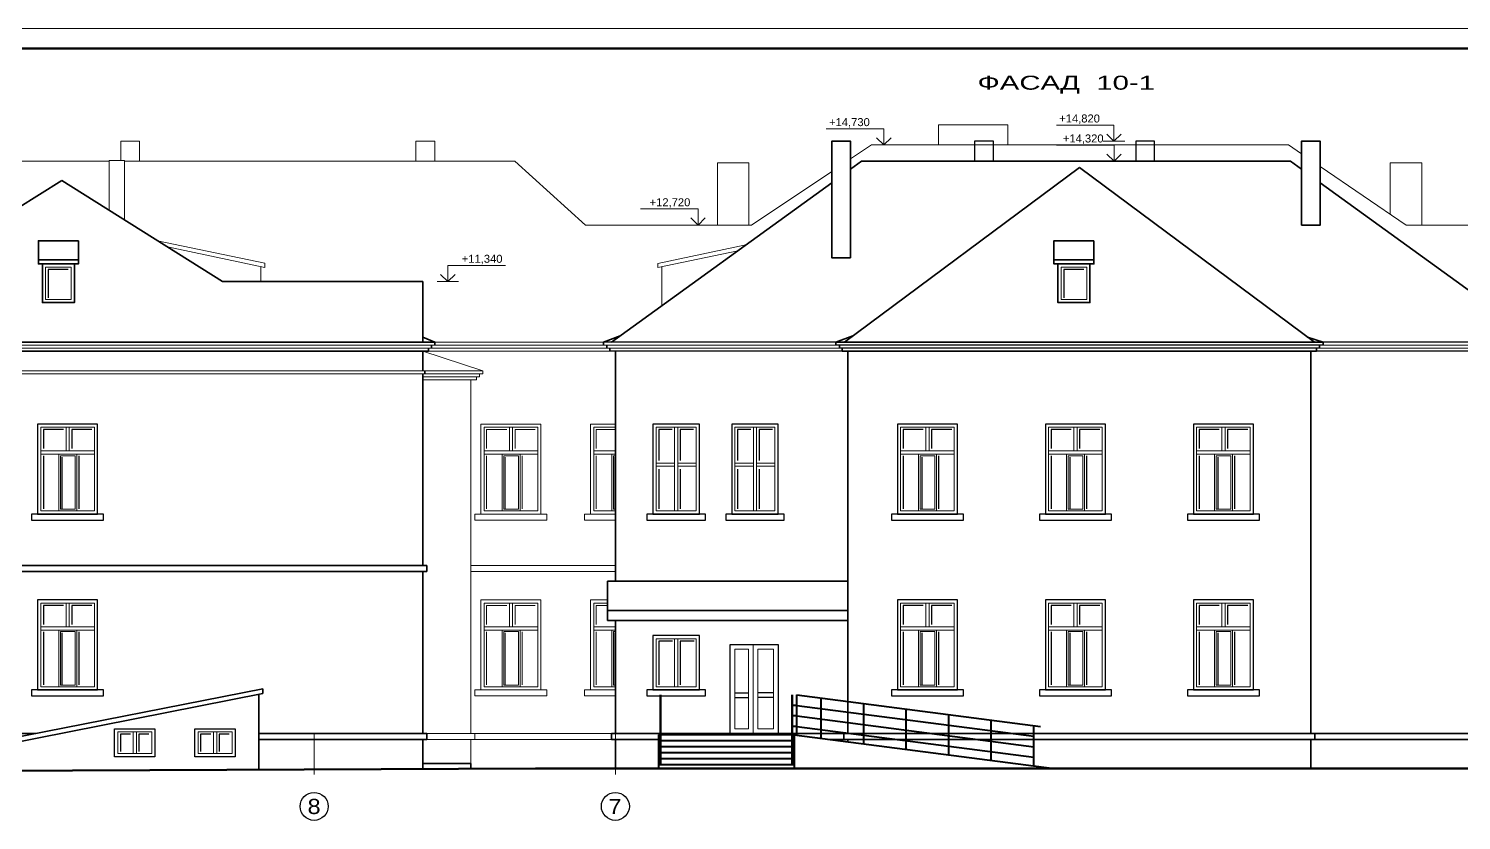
# Model space of a CAD drawing. Header units: millimetres. Extents: x 752233 to 2620908, y -654617 to -58944.
# Drawn here: x 1416703 to 1452518, y -292421 to -272613 of the extents above; entities that cross this region are included whole.
import ezdxf

# ---------------------------------------------------------------- set-up
doc = ezdxf.new("R2010")
doc.units = ezdxf.units.MM
doc.header["$LTSCALE"] = 90
doc.linetypes.add('DASHDOT', pattern=[25.4, 12.7, -6.35, 0, -6.35])
doc.layers.get('0').update_dxf_attribs({"lineweight": 15})
doc.layers.add('T', color=7, linetype='Continuous')
doc.styles.add('ar40', font='ar.shx', dxfattribs={"width": 0.8})
doc.styles.add('style2', font='ARIAL.TTF')

# ---------------------------------------------------------------- blocks, each defined once
blk = doc.blocks.new('otmet_tl')
at = {"color": 0, "linetype": 'ByBlock'}
for p, q in [((-16, 4.5), (0, 4.5)), ((0, 0), (0, 4.5)), ((-3, 0), (3, 0)), ((0, 0), (-2, 2)), ((2, 2), (0, 0))]:
    blk.add_line(p, q, dxfattribs=at)
at = {"color": 0, "linetype": 'ByBlock', "style": 'ar40', "width": 0.9}
blk.add_attdef('OTM', (-12.9, 5.7), '', height=2, dxfattribs=at)

msp = doc.modelspace()

# ---------------------------------------------------------------- linework, layer by layer
at = {"color": 250, "linetype": 'ByBlock', "ltscale": 4}
msp.add_line((1481337.4, -272613.1), (1394982, -272613.1), dxfattribs=at)
at = {"color": 7, "lineweight": 50}
msp.add_line((1396982, -273113.1), (1480837.4, -273113.1), dxfattribs=at)
at = {"color": 250, "lineweight": 15}
for p, q in [((1437774.1, -275521.5), (1437249.6, -275871.5)), ((1448195.2, -275521.5), (1437774.1, -275521.5)), ((1448195.2, -275521.5), (1448519.6, -275742.2)), ((1416339.6, -275930.5), (1418719.6, -275930.5)), ((1418719.6, -275914.4), (1418719.6, -277162.1)), ((1418719.6, -275914.4), (1419099.6, -275914.4)), ((1419099.6, -277400.9), (1419099.6, -275914.4)), ((1419099.6, -275930.5), (1428859.6, -275930.5)), ((1428859.6, -275930.5), (1430626.7, -277526.8)), ((1448989.6, -276062), (1451142.6, -277526.8)), ((1436779.6, -276185.2), (1434769.6, -277526.8)), ((1430626.7, -277526.8), (1434769.6, -277526.8)), ((1451142.6, -277526.8), (1455692.6, -277526.8)), ((1422608.7, -278484.3), (1419927.8, -277921.3)), ((1422608.7, -278586.5), (1420172.1, -278074.8)), ((1432433.7, -278486.7), (1434630.1, -278025.4)), ((1432433.7, -278588.9), (1434431.7, -278169.2)), ((1422508.7, -278565.5), (1422508.7, -278940.3)), ((1422608.7, -278484.3), (1422608.7, -278586.5)), ((1432433.7, -278486.7), (1432433.7, -278588.9)), ((1432533.7, -278567.9), (1432533.7, -279545.2)), ((1426859.6, -280532.4), (1410919.6, -280532.4)), ((1426769.6, -280607.4), (1411009.6, -280607.4)), ((1428059.6, -281177), (1426559.6, -280682.4)), ((1431229.6, -280682.4), (1426699.6, -280682.4)), ((1431159.6, -280607.4), (1426769.6, -280607.4)), ((1431069.6, -280457.4), (1426859.6, -280457.4)), ((1431069.6, -280532.4), (1426859.6, -280532.4)), ((1436879.6, -280532.4), (1431069.6, -280532.4)), ((1436969.6, -280607.4), (1431159.6, -280607.4)), ((1454609.6, -280607.4), (1448899.6, -280607.4)), ((1448969.6, -280607.4), (1448899.6, -280607.4)), ((1454699.6, -280532.4), (1448969.6, -280532.4)), ((1449059.6, -280532.4), (1448969.6, -280532.4)), ((1426609.6, -281177), (1411169.6, -281177)), ((1426609.6, -281247), (1411169.6, -281247)), ((1428059.6, -281252), (1426559.6, -281252)), ((1427969.6, -281327), (1426559.6, -281327)), ((1427899.6, -281402), (1426559.6, -281402)), ((1428059.6, -281177), (1426609.6, -281177)), ((1427759.6, -290247.4), (1427759.6, -281402)), ((1427899.6, -281402), (1427899.6, -281327)), ((1427969.6, -281327), (1427969.6, -281252)), ((1428059.6, -281252), (1428059.6, -281177)), ((1417638.5, -282587.4), (1417638.5, -283178.6)), ((1417718.5, -282587.4), (1417718.5, -283178.6)), ((1428720.9, -282587.4), (1428720.9, -283178.6)), ((1428800.9, -282587.4), (1428800.9, -283178.6)), ((1432849.6, -282587.4), (1432849.6, -284677.4)), ((1432929.6, -282587.4), (1432929.6, -284677.4)), ((1434819.6, -282587.4), (1434819.6, -284677.4)), ((1434899.6, -282587.4), (1434899.6, -284677.4)), ((1439130.9, -282587.4), (1439130.9, -283178.6)), ((1439210.9, -282587.4), (1439210.9, -283178.6)), ((1442830.9, -282587.4), (1442830.9, -283178.6)), ((1442910.9, -282587.4), (1442910.9, -283178.6)), ((1446530.9, -282587.4), (1446530.9, -283178.6)), ((1446610.9, -282587.4), (1446610.9, -283178.6)), ((1418347.2, -283178.6), (1417007.2, -283178.6)), ((1418347.2, -283258.6), (1417007.2, -283258.6)), ((1429429.6, -283178.6), (1428089.6, -283178.6)), ((1429429.6, -283258.6), (1428089.6, -283258.6)), ((1431369.6, -283178.6), (1430829.6, -283178.6)), ((1431369.6, -283258.6), (1430829.6, -283258.6)), ((1439839.6, -283178.6), (1438499.6, -283178.6)), ((1439839.6, -283258.6), (1438499.6, -283258.6)), ((1443539.6, -283178.6), (1442199.6, -283178.6)), ((1443539.6, -283258.6), (1442199.6, -283258.6)), ((1447239.6, -283178.6), (1445899.6, -283178.6)), ((1447239.6, -283258.6), (1445899.6, -283258.6)), ((1432849.6, -283482), (1432389.6, -283482)), ((1432849.6, -283562), (1432389.6, -283562)), ((1433389.6, -283482), (1432929.6, -283482)), ((1433389.6, -283562), (1432929.6, -283562)), ((1434819.6, -283482), (1434359.6, -283482)), ((1434819.6, -283562), (1434359.6, -283562)), ((1435359.6, -283482), (1434899.6, -283482)), ((1435359.6, -283562), (1434899.6, -283562)), ((1427759.6, -286047.4), (1431369.6, -286047.4)), ((1427759.6, -286197.4), (1431369.6, -286197.4)), ((1417638.5, -286987.4), (1417638.5, -287578.6)), ((1417718.5, -286987.4), (1417718.5, -287578.6)), ((1428720.9, -286987.4), (1428720.9, -287578.6)), ((1428800.9, -286987.4), (1428800.9, -287578.6)), ((1439130.9, -286987.4), (1439130.9, -287578.6)), ((1439210.9, -286987.4), (1439210.9, -287578.6)), ((1442830.9, -286987.4), (1442830.9, -287578.6)), ((1442910.9, -286987.4), (1442910.9, -287578.6)), ((1446530.9, -286987.4), (1446530.9, -287578.6)), ((1446610.9, -286987.4), (1446610.9, -287578.6)), ((1418347.2, -287578.6), (1417007.2, -287578.6)), ((1429429.6, -287578.6), (1428089.6, -287578.6)), ((1431369.6, -287578.6), (1430829.6, -287578.6)), ((1439839.6, -287578.6), (1438499.6, -287578.6)), ((1443539.6, -287578.6), (1442199.6, -287578.6)), ((1447239.6, -287578.6), (1445899.6, -287578.6)), ((1418347.2, -287658.6), (1417007.2, -287658.6)), ((1429429.6, -287658.6), (1428089.6, -287658.6)), ((1431369.6, -287658.6), (1430829.6, -287658.6)), ((1432849.6, -287877.1), (1432849.6, -289077.4)), ((1432929.6, -287877.1), (1432929.6, -289077.4)), ((1439839.6, -287658.6), (1438499.6, -287658.6)), ((1443539.6, -287658.6), (1442199.6, -287658.6)), ((1447239.6, -287658.6), (1445899.6, -287658.6)), ((1419315.9, -290207), (1419315.9, -290747)), ((1419395.9, -290207), (1419395.9, -290747)), ((1421323.4, -290207), (1421323.4, -290747)), ((1421403.4, -290207), (1421403.4, -290747)), ((1426659.6, -290247.4), (1427859.6, -290247.4)), ((1426659.6, -290397.4), (1427859.6, -290397.4)), ((1427759.6, -291133.1), (1427759.6, -290397.4)), ((1427859.6, -290397.4), (1427859.6, -290247.4)), ((1427859.6, -290247.4), (1431269.6, -290247.4)), ((1427859.6, -290397.4), (1431269.6, -290397.4))]:
    msp.add_line(p, q, dxfattribs=at)
at = {"color": 250, "lineweight": 35}
for p, q in [((1442969.6, -276087.6), (1437096, -280457.4)), ((1437519.6, -275930.5), (1437249.6, -276126.3)), ((1437519.6, -275930.5), (1448249.6, -275930.5)), ((1442969.6, -276087.6), (1448843.2, -280457.4)), ((1448249.6, -275930.5), (1448519.6, -276126.3)), ((1416419.6, -277111.9), (1417529.6, -276414.4)), ((1421549.6, -278940.3), (1417529.6, -276414.4)), ((1436779.6, -276467), (1431275.6, -280457.4)), ((1448989.6, -276467), (1454493.6, -280457.4)), ((1426559.6, -278940.3), (1421549.6, -278940.3)), ((1426559.6, -280457.4), (1426559.6, -278940.3)), ((1426559.6, -280457.4), (1426559.6, -278940.3)), ((1426859.6, -280457.4), (1426559.6, -280331)), ((1431069.6, -280457.4), (1431492.5, -280300.1)), ((1436879.6, -280457.4), (1437302.5, -280300.1)), ((1449059.6, -280457.4), (1448673.8, -280331.3)), ((1426859.6, -280457.4), (1410919.6, -280457.4)), ((1426699.6, -280682.4), (1411079.6, -280682.4)), ((1426559.6, -281177), (1426559.6, -280682.4)), ((1426699.6, -280682.4), (1426699.6, -280607.4)), ((1426769.6, -280607.4), (1426769.6, -280532.4)), ((1426859.6, -280532.4), (1426859.6, -280457.4)), ((1431069.6, -280532.4), (1431069.6, -280457.4)), ((1431159.6, -280607.4), (1431159.6, -280532.4)), ((1431229.6, -280682.4), (1431229.6, -280607.4)), ((1431369.6, -280682.4), (1431369.6, -286439.1)), ((1449059.6, -280457.4), (1436879.6, -280457.4)), ((1436879.6, -280532.4), (1436879.6, -280457.4)), ((1436969.6, -280607.4), (1436969.6, -280532.4)), ((1437039.6, -280682.4), (1437039.6, -280607.4)), ((1448899.6, -280682.4), (1437039.6, -280682.4)), ((1437179.6, -280682.4), (1437179.6, -290247.4)), ((1448759.6, -280682.4), (1448759.6, -290247.4)), ((1448899.6, -280682.4), (1448899.6, -280607.4)), ((1448969.6, -280607.4), (1448969.6, -280532.4)), ((1449059.6, -280532.4), (1449059.6, -280457.4)), ((1426559.6, -286047.4), (1426559.6, -281247)), ((1426609.6, -281247), (1426609.6, -281177)), ((1411119.6, -286047.4), (1426659.6, -286047.4)), ((1426659.6, -286197.4), (1426659.6, -286047.4)), ((1411119.6, -286197.4), (1426659.6, -286197.4)), ((1426559.6, -290247.4), (1426559.6, -286197.4)), ((1431169.6, -286439.1), (1431169.6, -287417.4)), ((1437179.6, -286439.1), (1431169.6, -286439.1)), ((1437179.6, -287167.4), (1431169.6, -287167.4)), ((1437179.6, -287417.4), (1431169.6, -287417.4)), ((1431369.6, -287417.4), (1431369.6, -290247.4)), ((1422559.6, -289127), (1416119.6, -290397.4)), ((1422559.6, -289249.3), (1416119.6, -290519.7)), ((1422459.6, -291153.2), (1422459.6, -289269)), ((1422559.6, -289249.3), (1422559.6, -289127)), ((1411119.6, -290247.4), (1416880, -290247.4)), ((1422459.6, -290247.4), (1426659.6, -290247.4)), ((1422459.6, -290397.4), (1426659.6, -290397.4)), ((1426559.6, -291127), (1426559.6, -290397.4)), ((1426659.6, -290397.4), (1426659.6, -290247.4)), ((1437079.6, -290247.4), (1431269.6, -290247.4)), ((1431269.6, -290397.4), (1431269.6, -290247.4)), ((1432445.1, -290397.4), (1431269.6, -290397.4)), ((1431369.6, -290397.4), (1431369.6, -291127)), ((1437079.6, -290397.4), (1436722.3, -290397.4)), ((1437079.6, -290247.4), (1448859.6, -290247.4)), ((1437079.6, -290397.4), (1437079.6, -290247.4)), ((1437079.6, -290397.4), (1448859.6, -290397.4)), ((1437179.6, -290397.4), (1437179.6, -290456.8)), ((1448759.6, -290397.4), (1448759.6, -291127)), ((1448859.6, -290397.4), (1448859.6, -290247.4)), ((1448859.6, -290247.4), (1454499.6, -290247.4)), ((1448859.6, -290397.4), (1454499.6, -290397.4)), ((1427759.6, -290997.4), (1426559.6, -290997.4)), ((1427759.6, -291127), (1427759.6, -290997.4))]:
    msp.add_line(p, q, dxfattribs=at)
at = {"color": 250, "lineweight": 30}
for p, q in [((1436879.6, -280457.4), (1431069.6, -280457.4)), ((1437039.6, -280682.4), (1431229.6, -280682.4)), ((1454539.6, -280682.4), (1448899.6, -280682.4)), ((1454699.6, -280457.4), (1449059.6, -280457.4))]:
    msp.add_line(p, q, dxfattribs=at)
at = {"color": 250, "lineweight": 25}
for p, q in [((1449059.6, -280532.4), (1436879.6, -280532.4)), ((1448969.6, -280607.4), (1436969.6, -280607.4)), ((1434359.6, -289227.4), (1434694.6, -289227.4)), ((1434359.6, -289347.4), (1434694.6, -289347.4)), ((1435319.6, -289227.4), (1434934.6, -289227.4)), ((1435319.6, -289347.4), (1434934.6, -289347.4))]:
    msp.add_line(p, q, dxfattribs=at)
at = {"color": 250, "lineweight": 53}
for p, q in [((1432498.8, -291032.7), (1432498.8, -289282.7)), ((1435785.9, -291032.7), (1435785.9, -289282.7))]:
    msp.add_line(p, q, dxfattribs=at)
at = {"color": 250, "lineweight": 40}
for p, q in [((1435904.3, -289282.7), (1441997.2, -290074.1)), ((1435904.3, -290291.1), (1435904.3, -289282.7)), ((1436518.6, -290370.9), (1436518.6, -289362.5)), ((1435904.3, -289545.3), (1435785.9, -289545.3)), ((1435904.3, -289545.3), (1441830.5, -290315)), ((1437581, -290508.9), (1437581, -289500.5)), ((1438643.3, -290646.9), (1438643.3, -289638.5)), ((1435904.3, -289807.8), (1435785.9, -289807.8)), ((1435904.3, -290070.3), (1435785.9, -290070.3)), ((1435904.3, -289807.8), (1441830.5, -290577.5)), ((1435904.3, -290070.3), (1441830.5, -290840)), ((1439705.7, -290784.9), (1439705.7, -289776.5)), ((1440768.1, -290922.9), (1440768.1, -289914.5)), ((1441830.5, -291060.9), (1441830.5, -290052.5)), ((1432445.1, -290282.7), (1432445.1, -291127)), ((1435839.6, -290282.7), (1432445.1, -290282.7)), ((1435839.6, -290432.7), (1432445.1, -290432.7)), ((1435839.6, -290282.7), (1435839.6, -291127)), ((1435839.6, -290282.7), (1442339.6, -291127)), ((1435839.6, -290582.7), (1432445.1, -290582.7)), ((1435839.6, -290732.7), (1432445.1, -290732.7)), ((1435839.6, -290882.7), (1432445.1, -290882.7)), ((1435839.6, -291032.7), (1432445.1, -291032.7))]:
    msp.add_line(p, q, dxfattribs=at)
at = {"color": 1, "linetype": 'DASHDOT', "ltscale": 0.9}
for p, q in [((1423839.6, -290244.6), (1423839.6, -291720.6)), ((1431369.6, -290247.4), (1431369.6, -291720.6))]:
    msp.add_line(p, q, dxfattribs=at)
at = {"color": 250, "lineweight": 60}
for p, q in [((1400195.5, -291237.8), (1429371.6, -291127)), ((1429371.6, -291127), (1457440.8, -291127))]:
    msp.add_line(p, q, dxfattribs=at)
at = {"color": 250, "lineweight": 15}
for points in [[(1439449.6, -275521.5), (1439449.6, -275021.5), (1441179.6, -275021.5), (1441179.6, -275521.5)], [(1419005.1, -275914.4), (1419005.1, -275430.5), (1419475.1, -275430.5), (1419475.1, -275930.5)], [(1426384.8, -275930.5), (1426384.8, -275430.5), (1426854.8, -275430.5), (1426854.8, -275930.5)], [(1434709.6, -277526.8), (1434709.6, -275970.6), (1433919.6, -275970.6), (1433919.6, -277526.8)], [(1450742.5, -277254.6), (1450742.5, -275970.6), (1451532.5, -275970.6), (1451532.5, -277526.8)], [(1431369.6, -282507.4), (1430749.6, -282507.4), (1430749.6, -284757.4), (1431369.6, -284757.4)], [(1428655.6, -282644.5), (1428152.3, -282644.5), (1428152.3, -283116.8)], [(1429366.9, -282644.5), (1428861.1, -282644.5), (1428861.1, -283116.8)], [(1431369.6, -282587.4), (1430829.6, -282587.4), (1430829.6, -284677.4), (1431369.6, -284677.4)], [(1431369.6, -282644.5), (1430892.3, -282644.5), (1430892.3, -283116.8)], [(1431369.6, -283258.6), (1431281.4, -283258.6), (1431281.4, -284677.4), (1431369.6, -284677.4)], [(1428152.3, -283300.5), (1428152.3, -284628.8)], [(1428618, -283331.8), (1428618, -284628.8)], [(1429040.5, -283300.5), (1429040.5, -284628.8)], [(1430892.3, -283300.5), (1430892.3, -284628.8)], [(1431369.6, -283298.6), (1431321.4, -283298.6), (1431321.4, -284637.4), (1431369.6, -284637.4)], [(1431358, -283331.8), (1431358, -284628.8)], [(1431369.6, -284757.4), (1430599.6, -284757.4), (1430599.6, -284907.4), (1431369.6, -284907.4)], [(1428655.6, -287044.5), (1428152.3, -287044.5), (1428152.3, -287516.8)], [(1429366.9, -287044.5), (1428861.1, -287044.5), (1428861.1, -287516.8)], [(1431169.6, -286907.4), (1430749.6, -286907.4), (1430749.6, -289157.4), (1431369.6, -289157.4)], [(1431169.6, -286987.4), (1430829.6, -286987.4), (1430829.6, -289077.4), (1431369.6, -289077.4)], [(1431169.6, -287044.5), (1430892.3, -287044.5), (1430892.3, -287516.8)], [(1428152.3, -287700.5), (1428152.3, -289028.8)], [(1428618, -287731.8), (1428618, -289028.8)], [(1429040.5, -287700.5), (1429040.5, -289028.8)], [(1430892.3, -287700.5), (1430892.3, -289028.8)], [(1431369.6, -287658.6), (1431281.4, -287658.6), (1431281.4, -289077.4), (1431369.6, -289077.4)], [(1431369.6, -287698.6), (1431321.4, -287698.6), (1431321.4, -289037.4), (1431369.6, -289037.4)], [(1431358, -287731.8), (1431358, -289028.8)], [(1431369.6, -289157.4), (1430599.6, -289157.4), (1430599.6, -289307.4), (1431369.6, -289307.4)]]:
    msp.add_lwpolyline(points, dxfattribs=at)
at = {"color": 250, "lineweight": 35}
for points in [[(1437249.6, -278346.1), (1437249.6, -275430.5), (1436779.6, -275430.5), (1436779.6, -278346.1)], [(1448519.6, -277529.9), (1448519.6, -275430.5), (1448989.6, -275430.5), (1448989.6, -277529.9)], [(1417945, -277921.3), (1416945, -277921.3), (1416945, -278396.5), (1417945, -278396.5)], [(1443334.6, -277921.3), (1442334.6, -277921.3), (1442334.6, -278396.5), (1443334.6, -278396.5)], [(1417945, -278396.5), (1416945, -278396.5), (1416945, -278498.7), (1417945, -278498.7)], [(1417845, -278498.7), (1417045, -278498.7), (1417045, -279468.6), (1417845, -279468.6)], [(1443334.6, -278396.5), (1442334.6, -278396.5), (1442334.6, -278498.7), (1443334.6, -278498.7)], [(1443234.6, -278498.7), (1442434.6, -278498.7), (1442434.6, -279468.6), (1443234.6, -279468.6)]]:
    msp.add_lwpolyline(points, close=True, dxfattribs=at)
at = {"color": 250, "lineweight": 25}
for points in [[(1440819.6, -275930.5), (1440819.6, -275430.5), (1440349.6, -275430.5), (1440349.6, -275930.5)], [(1444849.6, -275930.5), (1444849.6, -275430.5), (1444379.6, -275430.5), (1444379.6, -275930.5)]]:
    msp.add_lwpolyline(points, close=True, dxfattribs=at)
at = {"color": 250, "lineweight": 15}
for points in [[(1417765, -278578.7), (1417125, -278578.7), (1417125, -279388.6), (1417765, -279388.6)], [(1443154.6, -278578.7), (1442514.6, -278578.7), (1442514.6, -279388.6), (1443154.6, -279388.6)], [(1429509.6, -282507.4), (1428009.6, -282507.4), (1428009.6, -284757.4), (1429509.6, -284757.4)], [(1418347.2, -282587.4), (1417007.2, -282587.4), (1417007.2, -284677.4), (1418347.2, -284677.4)], [(1429429.6, -282587.4), (1428089.6, -282587.4), (1428089.6, -284677.4), (1429429.6, -284677.4)], [(1433389.6, -282587.4), (1432389.6, -282587.4), (1432389.6, -284677.4), (1433389.6, -284677.4)], [(1435359.6, -282587.4), (1434359.6, -282587.4), (1434359.6, -284677.4), (1435359.6, -284677.4)], [(1439839.6, -282587.4), (1438499.6, -282587.4), (1438499.6, -284677.4), (1439839.6, -284677.4)], [(1443539.6, -282587.4), (1442199.6, -282587.4), (1442199.6, -284677.4), (1443539.6, -284677.4)], [(1447239.6, -282587.4), (1445899.6, -282587.4), (1445899.6, -284677.4), (1447239.6, -284677.4)], [(1417905.5, -283258.6), (1417459, -283258.6), (1417459, -284677.4), (1417905.5, -284677.4)], [(1428987.9, -283258.6), (1428541.4, -283258.6), (1428541.4, -284677.4), (1428987.9, -284677.4)], [(1439397.9, -283258.6), (1438951.4, -283258.6), (1438951.4, -284677.4), (1439397.9, -284677.4)], [(1443097.9, -283258.6), (1442651.4, -283258.6), (1442651.4, -284677.4), (1443097.9, -284677.4)], [(1446797.9, -283258.6), (1446351.4, -283258.6), (1446351.4, -284677.4), (1446797.9, -284677.4)], [(1417865.5, -283298.6), (1417499, -283298.6), (1417499, -284637.4), (1417865.5, -284637.4)], [(1428947.9, -283298.6), (1428581.4, -283298.6), (1428581.4, -284637.4), (1428947.9, -284637.4)], [(1439357.9, -283298.6), (1438991.4, -283298.6), (1438991.4, -284637.4), (1439357.9, -284637.4)], [(1443057.9, -283298.6), (1442691.4, -283298.6), (1442691.4, -284637.4), (1443057.9, -284637.4)], [(1446757.9, -283298.6), (1446391.4, -283298.6), (1446391.4, -284637.4), (1446757.9, -284637.4)], [(1429659.6, -284757.4), (1427859.6, -284757.4), (1427859.6, -284907.4), (1429659.6, -284907.4)], [(1418347.2, -286987.4), (1417007.2, -286987.4), (1417007.2, -289077.4), (1418347.2, -289077.4)], [(1429509.6, -286907.4), (1428009.6, -286907.4), (1428009.6, -289157.4), (1429509.6, -289157.4)], [(1429429.6, -286987.4), (1428089.6, -286987.4), (1428089.6, -289077.4), (1429429.6, -289077.4)], [(1439839.6, -286987.4), (1438499.6, -286987.4), (1438499.6, -289077.4), (1439839.6, -289077.4)], [(1443539.6, -286987.4), (1442199.6, -286987.4), (1442199.6, -289077.4), (1443539.6, -289077.4)], [(1447239.6, -286987.4), (1445899.6, -286987.4), (1445899.6, -289077.4), (1447239.6, -289077.4)], [(1417905.5, -287658.6), (1417459, -287658.6), (1417459, -289077.4), (1417905.5, -289077.4)], [(1417865.5, -287698.6), (1417499, -287698.6), (1417499, -289037.4), (1417865.5, -289037.4)], [(1428987.9, -287658.6), (1428541.4, -287658.6), (1428541.4, -289077.4), (1428987.9, -289077.4)], [(1428947.9, -287698.6), (1428581.4, -287698.6), (1428581.4, -289037.4), (1428947.9, -289037.4)], [(1433389.6, -287877.1), (1432389.6, -287877.1), (1432389.6, -289077.4), (1433389.6, -289077.4)], [(1439397.9, -287658.6), (1438951.4, -287658.6), (1438951.4, -289077.4), (1439397.9, -289077.4)], [(1439357.9, -287698.6), (1438991.4, -287698.6), (1438991.4, -289037.4), (1439357.9, -289037.4)], [(1443097.9, -287658.6), (1442651.4, -287658.6), (1442651.4, -289077.4), (1443097.9, -289077.4)], [(1443057.9, -287698.6), (1442691.4, -287698.6), (1442691.4, -289037.4), (1443057.9, -289037.4)], [(1446797.9, -287658.6), (1446351.4, -287658.6), (1446351.4, -289077.4), (1446797.9, -289077.4)], [(1446757.9, -287698.6), (1446391.4, -287698.6), (1446391.4, -289037.4), (1446757.9, -289037.4)], [(1434239.6, -288017.4), (1434814.6, -288017.4), (1434814.6, -290247.4), (1434239.6, -290247.4)], [(1434359.6, -288137.4), (1434694.6, -288137.4), (1434694.6, -290127.4), (1434359.6, -290127.4)], [(1435319.6, -288137.4), (1434934.6, -288137.4), (1434934.6, -290127.4), (1435319.6, -290127.4)], [(1429659.6, -289157.4), (1427859.6, -289157.4), (1427859.6, -289307.4), (1429659.6, -289307.4)], [(1418932.1, -290207), (1419779.6, -290207), (1419779.6, -290747), (1418932.1, -290747)], [(1420939.6, -290207), (1421787.1, -290207), (1421787.1, -290747), (1420939.6, -290747)]]:
    msp.add_lwpolyline(points, close=True, dxfattribs=at)
at = {"color": 250, "lineweight": 30}
for points in [[(1417691, -278635.8), (1417187.7, -278635.8), (1417187.7, -279348.2)], [(1443080.6, -278635.8), (1442577.3, -278635.8), (1442577.3, -279348.2)], [(1417573.2, -282644.5), (1417069.9, -282644.5), (1417069.9, -283116.8)], [(1418284.5, -282644.5), (1417778.6, -282644.5), (1417778.6, -283116.8)], [(1432786.9, -282644.5), (1432452.3, -282644.5), (1432452.3, -283418)], [(1433326.9, -282644.5), (1432992.3, -282644.5), (1432992.3, -283421.2)], [(1434756.9, -282644.5), (1434422.3, -282644.5), (1434422.3, -283418)], [(1435296.9, -282644.5), (1434962.3, -282644.5), (1434962.3, -283421.2)], [(1439065.6, -282644.5), (1438562.3, -282644.5), (1438562.3, -283116.8)], [(1439776.9, -282644.5), (1439271.1, -282644.5), (1439271.1, -283116.8)], [(1442765.6, -282644.5), (1442262.3, -282644.5), (1442262.3, -283116.8)], [(1443476.9, -282644.5), (1442971.1, -282644.5), (1442971.1, -283116.8)], [(1446465.6, -282644.5), (1445962.3, -282644.5), (1445962.3, -283116.8)], [(1447176.9, -282644.5), (1446671.1, -282644.5), (1446671.1, -283116.8)], [(1417069.9, -283300.5), (1417069.9, -284628.8)], [(1417535.6, -283331.8), (1417535.6, -284628.8)], [(1417958.1, -283300.5), (1417958.1, -284628.8)], [(1432452.3, -283635.2), (1432452.3, -284628.8)], [(1432992.3, -283635.8), (1432992.3, -284628.8)], [(1434422.3, -283635.2), (1434422.3, -284628.8)], [(1434962.3, -283635.8), (1434962.3, -284628.8)], [(1438562.3, -283300.5), (1438562.3, -284628.8)], [(1439028, -283331.8), (1439028, -284628.8)], [(1439450.5, -283300.5), (1439450.5, -284628.8)], [(1442262.3, -283300.5), (1442262.3, -284628.8)], [(1442728, -283331.8), (1442728, -284628.8)], [(1443150.5, -283300.5), (1443150.5, -284628.8)], [(1445962.3, -283300.5), (1445962.3, -284628.8)], [(1446428, -283331.8), (1446428, -284628.8)], [(1446850.5, -283300.5), (1446850.5, -284628.8)], [(1417573.2, -287044.5), (1417069.9, -287044.5), (1417069.9, -287516.8)], [(1418284.5, -287044.5), (1417778.6, -287044.5), (1417778.6, -287516.8)], [(1439065.6, -287044.5), (1438562.3, -287044.5), (1438562.3, -287516.8)], [(1439776.9, -287044.5), (1439271.1, -287044.5), (1439271.1, -287516.8)], [(1442765.6, -287044.5), (1442262.3, -287044.5), (1442262.3, -287516.8)], [(1443476.9, -287044.5), (1442971.1, -287044.5), (1442971.1, -287516.8)], [(1446465.6, -287044.5), (1445962.3, -287044.5), (1445962.3, -287516.8)], [(1447176.9, -287044.5), (1446671.1, -287044.5), (1446671.1, -287516.8)], [(1417069.9, -287700.5), (1417069.9, -289028.8)], [(1417535.6, -287731.8), (1417535.6, -289028.8)], [(1417958.1, -287700.5), (1417958.1, -289028.8)], [(1432798.5, -287934.2), (1432452.3, -287934.2), (1432452.3, -289032.3)], [(1433338.5, -287934.2), (1432992.3, -287934.2), (1432992.3, -289032.3)], [(1438562.3, -287700.5), (1438562.3, -289028.8)], [(1439028, -287731.8), (1439028, -289028.8)], [(1439450.5, -287700.5), (1439450.5, -289028.8)], [(1442262.3, -287700.5), (1442262.3, -289028.8)], [(1442728, -287731.8), (1442728, -289028.8)], [(1443150.5, -287700.5), (1443150.5, -289028.8)], [(1445962.3, -287700.5), (1445962.3, -289028.8)], [(1446428, -287731.8), (1446428, -289028.8)], [(1446850.5, -287700.5), (1446850.5, -289028.8)], [(1419246.4, -290264.1), (1418994.8, -290264.1), (1418994.8, -290698.9)], [(1419710.2, -290264.1), (1419458.6, -290264.1), (1419458.6, -290698.9)], [(1421254, -290264.1), (1421002.3, -290264.1), (1421002.3, -290698.9)], [(1421717.7, -290264.1), (1421466.1, -290264.1), (1421466.1, -290698.9)]]:
    msp.add_lwpolyline(points, dxfattribs=at)
for points in [[(1418427.2, -282507.4), (1416927.2, -282507.4), (1416927.2, -284757.4), (1418427.2, -284757.4)], [(1433469.6, -282507.4), (1432309.6, -282507.4), (1432309.6, -284757.4), (1433469.6, -284757.4)], [(1435439.6, -282507.4), (1434279.6, -282507.4), (1434279.6, -284757.4), (1435439.6, -284757.4)], [(1439919.6, -282507.4), (1438419.6, -282507.4), (1438419.6, -284757.4), (1439919.6, -284757.4)], [(1443619.6, -282507.4), (1442119.6, -282507.4), (1442119.6, -284757.4), (1443619.6, -284757.4)], [(1447319.6, -282507.4), (1445819.6, -282507.4), (1445819.6, -284757.4), (1447319.6, -284757.4)], [(1418577.2, -284757.4), (1416777.2, -284757.4), (1416777.2, -284907.4), (1418577.2, -284907.4)], [(1433619.6, -284757.4), (1432159.6, -284757.4), (1432159.6, -284907.4), (1433619.6, -284907.4)], [(1435589.6, -284757.4), (1434129.6, -284757.4), (1434129.6, -284907.4), (1435589.6, -284907.4)], [(1440069.6, -284757.4), (1438269.6, -284757.4), (1438269.6, -284907.4), (1440069.6, -284907.4)], [(1443769.6, -284757.4), (1441969.6, -284757.4), (1441969.6, -284907.4), (1443769.6, -284907.4)], [(1447469.6, -284757.4), (1445669.6, -284757.4), (1445669.6, -284907.4), (1447469.6, -284907.4)], [(1418427.2, -286907.4), (1416927.2, -286907.4), (1416927.2, -289157.4), (1418427.2, -289157.4)], [(1439919.6, -286907.4), (1438419.6, -286907.4), (1438419.6, -289157.4), (1439919.6, -289157.4)], [(1443619.6, -286907.4), (1442119.6, -286907.4), (1442119.6, -289157.4), (1443619.6, -289157.4)], [(1447319.6, -286907.4), (1445819.6, -286907.4), (1445819.6, -289157.4), (1447319.6, -289157.4)], [(1433469.6, -287797.1), (1432309.6, -287797.1), (1432309.6, -289157.4), (1433469.6, -289157.4)], [(1434239.6, -288017.4), (1435439.6, -288017.4), (1435439.6, -290247.4), (1434239.6, -290247.4)], [(1418577.2, -289157.4), (1416777.2, -289157.4), (1416777.2, -289307.4), (1418577.2, -289307.4)], [(1433619.6, -289157.4), (1432159.6, -289157.4), (1432159.6, -289307.4), (1433619.6, -289307.4)], [(1440069.6, -289157.4), (1438269.6, -289157.4), (1438269.6, -289307.4), (1440069.6, -289307.4)], [(1443769.6, -289157.4), (1441969.6, -289157.4), (1441969.6, -289307.4), (1443769.6, -289307.4)], [(1447469.6, -289157.4), (1445669.6, -289157.4), (1445669.6, -289307.4), (1447469.6, -289307.4)], [(1418852.1, -290127), (1419859.6, -290127), (1419859.6, -290827), (1418852.1, -290827)], [(1420859.6, -290127), (1421867.1, -290127), (1421867.1, -290827), (1420859.6, -290827)]]:
    msp.add_lwpolyline(points, close=True, dxfattribs=at)
at = {"color": 7, "lineweight": 30, "ltscale": 2}
for centre in [(1423839.4, -292070.6), (1431369.8, -292070.6)]:
    msp.add_circle(centre, 350, dxfattribs=at)

# ---------------------------------------------------------------- block references
at = {"color": 250, "lineweight": 15}
ref = msp.add_blockref('otmet_tl', (1438081.7, -275521.5), dxfattribs=dict(at, xscale=90, yscale=90, zscale=200))
ref.add_attrib('OTM', '+14,730', (1436712.9, -275052), dxfattribs={"color": 0, "linetype": 'ByBlock', "height": 200, "style": 'style2'})
at = {"color": 5, "lineweight": 20, "ltscale": 0.9}
ref = msp.add_blockref('otmet_tl', (1443834.2, -275430.5), dxfattribs=dict(at, xscale=90, yscale=90, zscale=200))
ref.add_attrib('OTM', '+14,820', (1442465.4, -274961), dxfattribs={"color": 0, "linetype": 'ByBlock', "height": 200, "style": 'style2'})
ref = msp.add_blockref('otmet_tl', (1443836.1, -275930.5), dxfattribs=dict(at, xscale=90, yscale=90, zscale=200))
ref.add_attrib('OTM', '+14,320', (1442556.9, -275461), dxfattribs={"color": 0, "linetype": 'ByBlock', "height": 200, "style": 'style2'})
at = {"color": 250, "lineweight": 15}
ref = msp.add_blockref('otmet_tl', (1433437.9, -277526.8), dxfattribs=dict(at, xscale=90, yscale=90, zscale=200))
ref.add_attrib('OTM', '+12,720', (1432225.9, -277057.3), dxfattribs={"color": 0, "linetype": 'ByBlock', "height": 200, "style": 'style2'})
at = {"color": 5, "lineweight": 20, "ltscale": 0.9}
ref = msp.add_blockref('otmet_tl', (1427181.4, -278940.3), dxfattribs=dict(at, xscale=-90, yscale=90, zscale=200))
ref.add_attrib('OTM', '+11,340', (1427530.3, -278470.8), dxfattribs={"color": 0, "linetype": 'ByBlock', "height": 200, "style": 'style2'})

# ---------------------------------------------------------------- texts
at = {"color": 7, "linetype": 'Continuous', "style": 'style2', "width": 1.1}
for s, p in [('8', (1423676.1, -292262.5)), ('7', (1431199.2, -292262.5))]:
    msp.add_text(s, height=380, dxfattribs=at).set_placement(p)
at = {"layer": 'T', "color": 7, "linetype": 'Continuous', "style": 'style2', "width": 1.5}
msp.add_text('ФАСАД  10-1', height=350, dxfattribs=at).set_placement((1440422.2, -274140.7))

doc.saveas('drawing.dxf')
